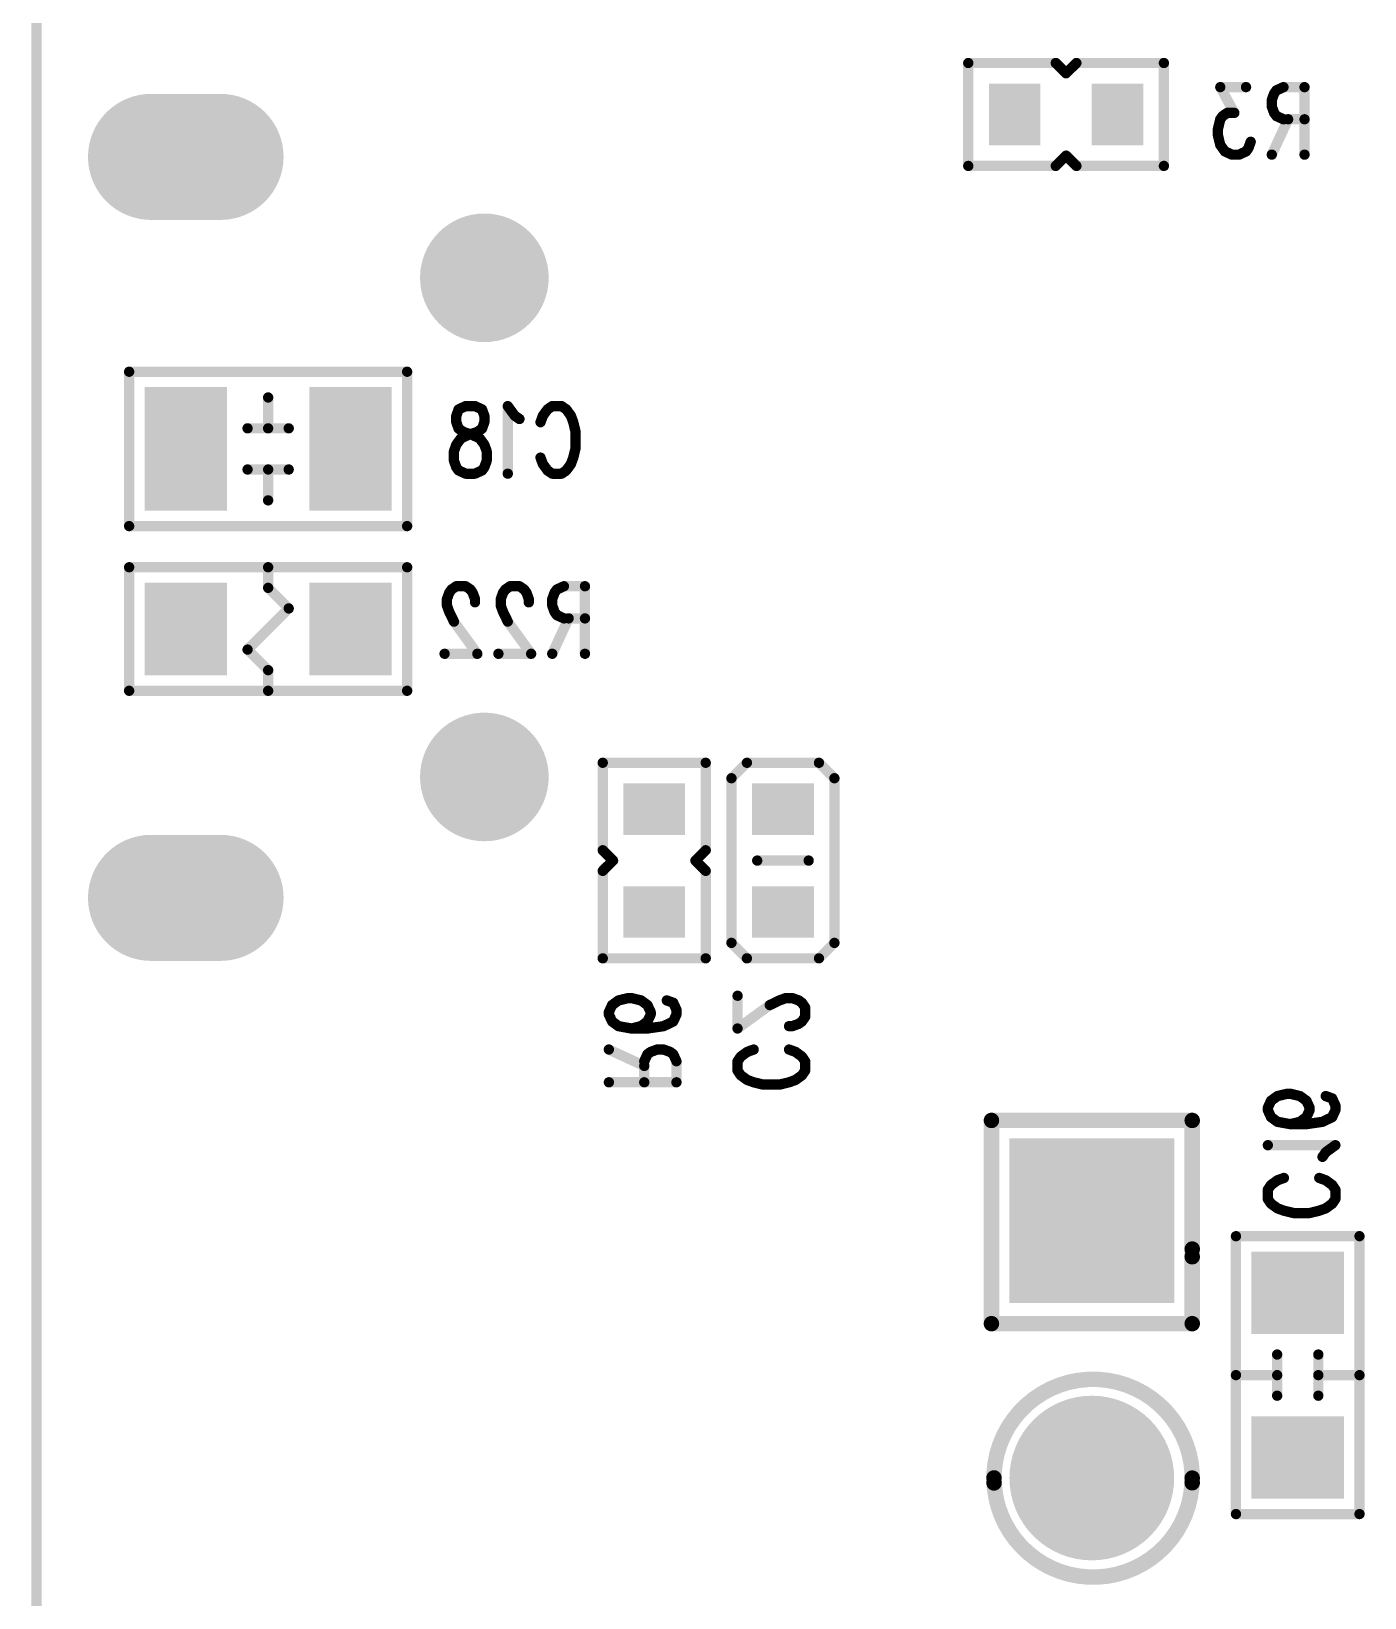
# Model space of a CAD drawing. Extents: x 100 to 144.1, y 93.1 to 144.1.
# Drawn here: x 99.95 to 112.9, y 107.34 to 122.56 of the extents above; entities that cross this region are included whole.
import ezdxf

# ---------------------------------------------------------------- set-up
doc = ezdxf.new("R2010")
doc.units = 0
doc.layers.get('0').update_dxf_attribs({"linetype": 'CONTINUOUS'})
doc.layers.add('MASK-BOTTOM_PHO', color=5, linetype='CONTINUOUS')
doc.layers.add('SILK-BOTTOM_PHO', color=14, linetype='CONTINUOUS')

# ---------------------------------------------------------------- blocks, each defined once
blk = doc.blocks.new('SQUARE_28')
blk.add_solid([(0.799972, 0.799972), (0.799972, -0.799972), (-0.799972, 0.799972), (-0.799972, -0.799972)])
blk = doc.blocks.new('ROUND_49')
at = {"const_width": 0.799972}
blk.add_lwpolyline([(-0.399986, 0, 1), (0.399986, 0, 1)], format="xyb", close=True, dxfattribs=at)
blk = doc.blocks.new('ROUND_184')
at = {"const_width": 0.624966}
blk.add_lwpolyline([(-0.312484, 0, 1), (0.312484, 0, 1)], format="xyb", close=True, dxfattribs=at)
blk = doc.blocks.new('SQUARE_16')
blk.add_solid([(0.250062, 0.250062), (0.250062, -0.250062), (-0.250062, 0.250062), (-0.250062, -0.250062)])
blk = doc.blocks.new('SQUARE_165')
blk.add_solid([(0.40005, 0.40005), (0.40005, -0.40005), (-0.40005, 0.40005), (-0.40005, -0.40005)])
blk = doc.blocks.new('ROUND_204')
at = {"const_width": 0.61252}
blk.add_lwpolyline([(-0.30626, 0, 1), (0.30626, 0, 1)], format="xyb", close=True, dxfattribs=at)
blk = doc.blocks.new('ROUND_1')
at = {"const_width": 0.050038}
blk.add_lwpolyline([(-0.025018, 0, 1), (0.025018, 0, 1)], format="xyb", close=True, dxfattribs=at)
blk = doc.blocks.new('ROUND_61')
at = {"const_width": 0.075056}
blk.add_lwpolyline([(-0.037528, 0, 1), (0.037528, 0, 1)], format="xyb", close=True, dxfattribs=at)

msp = doc.modelspace()

# ---------------------------------------------------------------- linework, layer by layer
at = {"layer": 'MASK-BOTTOM_PHO'}
for points, const_width in [([(100.000054, 143.999966), (100.000054, 100.000054)], 0.100076), ([(101.112574, 121.337578), (101.787452, 121.337578)], 1.225042), ([(109.499908, 121.800112), (109.499908, 121.700036)], 0.500124), ([(110.499906, 121.800112), (110.499906, 121.700036)], 0.500124), ([(101.449886, 118.700042), (101.449886, 118.299992)], 0.8001), ([(103.050086, 118.700042), (103.050086, 118.299992)], 0.8001), ([(101.449886, 116.800122), (101.449886, 116.700046)], 0.8001), ([(103.050086, 116.800122), (103.050086, 116.700046)], 0.8001), ([(105.950004, 115.000024), (106.05008, 115.000024)], 0.500124), ([(107.300014, 115.000024), (107.199938, 115.000024)], 0.500124), ([(101.112574, 114.13744), (101.787452, 114.13744)], 1.225042), ([(105.950004, 114.000026), (106.05008, 114.000026)], 0.500124), ([(107.300014, 114.000026), (107.199938, 114.000026)], 0.500124), ([(112.199928, 110.300008), (112.300004, 110.300008)], 0.8001), ([(112.199928, 108.700062), (112.300004, 108.700062)], 0.8001)]:
    msp.add_lwpolyline(points, dxfattribs=dict(at, const_width=const_width))
at = {"layer": 'SILK-BOTTOM_PHO'}
for points, const_width in [([(100.000054, 143.999966), (100.000054, 100.000054)], 0.100076), ([(109.050074, 121.249948), (109.050074, 122.249946)], 0.100076), ([(109.050074, 122.249946), (109.899958, 122.249946)], 0.100076), ([(109.899958, 122.249946), (110.000034, 122.150124)], 0.100076), ([(110.000034, 122.150124), (110.10011, 122.249946)], 0.100076), ([(110.10011, 122.249946), (110.949994, 122.249946)], 0.100076), ([(110.949994, 122.249946), (110.949994, 121.249948)], 0.100076), ([(111.747808, 122.015504), (111.497618, 122.015504)], 0.100076), ([(111.497618, 122.015504), (111.634016, 121.765568)], 0.100076), ([(112.02035, 121.95302), (111.997744, 121.890536)], 0.100076), ([(111.997744, 121.890536), (111.997744, 121.828052)], 0.100076), ([(112.04321, 121.984262), (112.02035, 121.95302)], 0.100076), ([(112.111282, 122.015504), (112.04321, 121.984262)], 0.100076), ([(112.316006, 122.015504), (112.111282, 122.015504)], 0.100076), ([(112.316006, 122.015504), (112.316006, 121.359422)], 0.100076), ([(111.520478, 121.734326), (111.497618, 121.703084)], 0.100076), ([(111.565944, 121.765568), (111.520478, 121.734326)], 0.100076), ([(111.634016, 121.765568), (111.565944, 121.765568)], 0.100076), ([(111.997744, 121.828052), (112.02035, 121.765568)], 0.100076), ([(112.02035, 121.765568), (112.04321, 121.734326)], 0.100076), ([(112.04321, 121.734326), (112.111282, 121.703084)], 0.100076), ([(111.497618, 121.703084), (111.475012, 121.609358)], 0.100076), ([(111.475012, 121.609358), (111.475012, 121.546874)], 0.100076), ([(112.156748, 121.703084), (111.997744, 121.359422)], 0.100076), ([(112.111282, 121.703084), (112.316006, 121.703084)], 0.100076), ([(111.475012, 121.546874), (111.497618, 121.453148)], 0.100076), ([(111.497618, 121.453148), (111.543084, 121.390664)], 0.100076), ([(111.747808, 121.390664), (111.770414, 121.421906)], 0.100076), ([(111.770414, 121.421906), (111.793274, 121.48439)], 0.100076), ([(110.000034, 121.350024), (109.899958, 121.249948)], 0.100076), ([(110.10011, 121.249948), (110.000034, 121.350024)], 0.100076), ([(111.543084, 121.390664), (111.61141, 121.359422)], 0.100076), ([(111.61141, 121.359422), (111.679482, 121.359422)], 0.100076), ([(111.679482, 121.359422), (111.747808, 121.390664)], 0.100076), ([(109.899958, 121.249948), (109.050074, 121.249948)], 0.100076), ([(110.949994, 121.249948), (110.10011, 121.249948)], 0.100076), ([(103.599996, 119.249952), (100.899976, 119.249952)], 0.100076), ([(100.899976, 119.249952), (100.899976, 117.750082)], 0.100076), ([(103.599996, 117.750082), (103.599996, 119.249952)], 0.100076), ([(102.249986, 118.700042), (102.249986, 119.000016)], 0.100076), ([(104.077262, 118.821962), (104.100122, 118.884446)], 0.100076), ([(104.077262, 118.759478), (104.077262, 118.821962)], 0.100076), ([(104.100122, 118.884446), (104.168194, 118.915688)], 0.100076), ([(104.168194, 118.915688), (104.259126, 118.915688)], 0.100076), ([(104.259126, 118.915688), (104.327198, 118.884446)], 0.100076), ([(104.327198, 118.884446), (104.350058, 118.821962)], 0.100076), ([(104.350058, 118.821962), (104.350058, 118.759478)], 0.100076), ([(104.64546, 118.821962), (104.577388, 118.915688)], 0.100076), ([(104.577388, 118.915688), (104.577388, 118.259352)], 0.100076), ([(104.690926, 118.79072), (104.64546, 118.821962)], 0.100076), ([(104.895396, 118.759478), (104.918256, 118.821962)], 0.100076), ([(104.918256, 118.821962), (104.963722, 118.884446)], 0.100076), ([(104.963722, 118.884446), (105.009188, 118.915688)], 0.100076), ([(105.009188, 118.915688), (105.10012, 118.915688)], 0.100076), ([(105.10012, 118.915688), (105.145332, 118.884446)], 0.100076), ([(105.145332, 118.884446), (105.190798, 118.821962)], 0.100076), ([(105.190798, 118.821962), (105.213658, 118.759478)], 0.100076), ([(102.050088, 118.700042), (102.449884, 118.700042)], 0.100076), ([(104.100122, 118.696994), (104.077262, 118.759478)], 0.100076), ([(104.145334, 118.665498), (104.100122, 118.696994)], 0.100076), ([(104.327198, 118.696994), (104.281732, 118.665498)], 0.100076), ([(104.350058, 118.759478), (104.327198, 118.696994)], 0.100076), ([(105.213658, 118.759478), (105.236264, 118.665498)], 0.100076), ([(104.077262, 118.54053), (104.054656, 118.478046)], 0.100076), ([(104.122728, 118.603014), (104.077262, 118.54053)], 0.100076), ([(104.1908, 118.634256), (104.122728, 118.603014)], 0.100076), ([(104.236266, 118.634256), (104.145334, 118.665498)], 0.100076), ([(104.281732, 118.665498), (104.1908, 118.634256)], 0.100076), ([(104.304592, 118.603014), (104.236266, 118.634256)], 0.100076), ([(104.350058, 118.54053), (104.304592, 118.603014)], 0.100076), ([(104.372664, 118.478046), (104.350058, 118.54053)], 0.100076), ([(105.236264, 118.665498), (105.236264, 118.509288)], 0.100076), ([(104.054656, 118.478046), (104.054656, 118.38432)], 0.100076), ([(104.054656, 118.38432), (104.077262, 118.321836)], 0.100076), ([(104.350058, 118.321836), (104.372664, 118.38432)], 0.100076), ([(104.372664, 118.38432), (104.372664, 118.478046)], 0.100076), ([(104.918256, 118.353078), (104.895396, 118.415562)], 0.100076), ([(105.213658, 118.415562), (105.190798, 118.353078)], 0.100076), ([(105.236264, 118.509288), (105.213658, 118.415562)], 0.100076), ([(102.050088, 118.299992), (102.449884, 118.299992)], 0.100076), ([(102.249986, 118.299992), (102.249986, 118.000018)], 0.100076), ([(104.077262, 118.321836), (104.100122, 118.290594)], 0.100076), ([(104.100122, 118.290594), (104.168194, 118.259352)], 0.100076), ([(104.168194, 118.259352), (104.259126, 118.259352)], 0.100076), ([(104.259126, 118.259352), (104.327198, 118.290594)], 0.100076), ([(104.327198, 118.290594), (104.350058, 118.321836)], 0.100076), ([(104.963722, 118.290594), (104.918256, 118.353078)], 0.100076), ([(105.009188, 118.259352), (104.963722, 118.290594)], 0.100076), ([(105.10012, 118.259352), (105.009188, 118.259352)], 0.100076), ([(105.145332, 118.290594), (105.10012, 118.259352)], 0.100076), ([(105.190798, 118.353078), (105.145332, 118.290594)], 0.100076), ([(100.899976, 117.750082), (103.599996, 117.750082)], 0.100076), ([(103.599996, 117.350032), (100.899976, 117.350032)], 0.100076), ([(100.899976, 117.350032), (100.899976, 116.149882)], 0.100076), ([(102.249986, 117.14988), (102.249986, 117.350032)], 0.100076), ([(103.599996, 116.149882), (103.599996, 117.350032)], 0.100076), ([(102.449884, 116.949982), (102.249986, 117.14988)], 0.100076), ([(104.077262, 117.165628), (104.031796, 117.134386)], 0.100076), ([(104.168194, 117.165628), (104.077262, 117.165628)], 0.100076), ([(104.21366, 117.134386), (104.168194, 117.165628)], 0.100076), ([(104.599994, 117.165628), (104.554528, 117.134386)], 0.100076), ([(104.690926, 117.165628), (104.599994, 117.165628)], 0.100076), ([(104.736392, 117.134386), (104.690926, 117.165628)], 0.100076), ([(105.122726, 117.165628), (105.054654, 117.134386)], 0.100076), ([(105.327196, 117.165628), (105.122726, 117.165628)], 0.100076), ([(105.327196, 117.165628), (105.327196, 116.509292)], 0.100076), ([(104.00919, 117.103144), (103.98633, 117.04066)], 0.100076), ([(103.98633, 117.04066), (103.98633, 116.978176)], 0.100076), ([(104.031796, 117.134386), (104.00919, 117.103144)], 0.100076), ([(104.236266, 117.103144), (104.21366, 117.134386)], 0.100076), ([(104.259126, 117.04066), (104.236266, 117.103144)], 0.100076), ([(104.259126, 117.009418), (104.259126, 117.04066)], 0.100076), ([(104.531922, 117.103144), (104.509062, 117.04066)], 0.100076), ([(104.509062, 117.04066), (104.509062, 116.978176)], 0.100076), ([(104.554528, 117.134386), (104.531922, 117.103144)], 0.100076), ([(104.758998, 117.103144), (104.736392, 117.134386)], 0.100076), ([(104.781858, 117.04066), (104.758998, 117.103144)], 0.100076), ([(104.781858, 117.009418), (104.781858, 117.04066)], 0.100076), ([(105.031794, 117.103144), (105.009188, 117.04066)], 0.100076), ([(105.009188, 117.04066), (105.009188, 116.978176)], 0.100076), ([(105.054654, 117.134386), (105.031794, 117.103144)], 0.100076), ([(102.050088, 116.549932), (102.449884, 116.949982)], 0.100076), ([(103.98633, 116.978176), (104.00919, 116.915692)], 0.100076), ([(104.00919, 116.915692), (104.054656, 116.821966)], 0.100076), ([(104.509062, 116.978176), (104.531922, 116.915692)], 0.100076), ([(104.531922, 116.915692), (104.577388, 116.821966)], 0.100076), ([(105.009188, 116.978176), (105.031794, 116.915692)], 0.100076), ([(105.168192, 116.853208), (105.009188, 116.509292)], 0.100076), ([(105.031794, 116.915692), (105.054654, 116.88445)], 0.100076), ([(105.054654, 116.88445), (105.122726, 116.853208)], 0.100076), ([(105.122726, 116.853208), (105.327196, 116.853208)], 0.100076), ([(104.054656, 116.821966), (104.281732, 116.509292)], 0.100076), ([(104.577388, 116.821966), (104.804464, 116.509292)], 0.100076), ([(102.249986, 116.350034), (102.050088, 116.549932)], 0.100076), ([(104.281732, 116.509292), (103.963724, 116.509292)], 0.100076), ([(104.804464, 116.509292), (104.486456, 116.509292)], 0.100076), ([(102.249986, 116.149882), (102.249986, 116.350034)], 0.100076), ([(100.899976, 116.149882), (103.599996, 116.149882)], 0.100076), ([(105.499916, 114.599974), (105.499916, 115.450112)], 0.100076), ([(105.499916, 115.450112), (106.499914, 115.450112)], 0.100076), ([(106.499914, 115.450112), (106.499914, 114.599974)], 0.100076), ([(106.750104, 115.299998), (106.899964, 115.450112)], 0.100076), ([(106.899964, 115.450112), (107.599988, 115.450112)], 0.100076), ([(107.599988, 115.450112), (107.750102, 115.299998)], 0.100076), ([(106.750104, 113.700052), (106.750104, 115.299998)], 0.100076), ([(107.750102, 115.299998), (107.750102, 113.700052)], 0.100076), ([(105.599992, 114.499898), (105.499916, 114.599974)], 0.100076), ([(106.499914, 114.599974), (106.400092, 114.499898)], 0.100076), ([(105.499916, 114.400076), (105.599992, 114.499898)], 0.100076), ([(106.400092, 114.499898), (106.499914, 114.400076)], 0.100076), ([(107.499912, 114.499898), (107.00004, 114.499898)], 0.100076), ([(105.499916, 113.549938), (105.499916, 114.400076)], 0.100076), ([(106.499914, 114.400076), (106.499914, 113.549938)], 0.100076), ([(106.899964, 113.549938), (106.750104, 113.700052)], 0.100076), ([(107.750102, 113.700052), (107.599988, 113.549938)], 0.100076), ([(106.499914, 113.549938), (105.499916, 113.549938)], 0.100076), ([(107.599988, 113.549938), (106.899964, 113.549938)], 0.100076), ([(105.559352, 113.027206), (105.590594, 113.095532)], 0.100076), ([(105.590594, 113.095532), (105.653078, 113.140998)], 0.100076), ([(105.653078, 113.140998), (105.746804, 113.163604)], 0.100076), ([(105.746804, 113.163604), (105.778046, 113.163604)], 0.100076), ([(105.778046, 113.163604), (105.871772, 113.140998)], 0.100076), ([(105.871772, 113.140998), (105.934256, 113.095532)], 0.100076), ([(105.934256, 113.095532), (105.965752, 113.027206)], 0.100076), ([(106.121962, 113.140998), (106.184446, 113.118138)], 0.100076), ([(106.184446, 113.118138), (106.215688, 113.050066)], 0.100076), ([(106.215688, 113.050066), (106.215688, 113.0046)], 0.100076), ([(106.809286, 112.868202), (106.809286, 113.186464)], 0.100076), ([(107.12196, 113.095532), (106.809286, 112.868202)], 0.100076), ([(107.215686, 113.140998), (107.12196, 113.095532)], 0.100076), ([(107.27817, 113.163604), (107.215686, 113.140998)], 0.100076), ([(107.340654, 113.163604), (107.27817, 113.163604)], 0.100076), ([(107.403138, 113.140998), (107.340654, 113.163604)], 0.100076), ([(107.43438, 113.118138), (107.403138, 113.140998)], 0.100076), ([(107.465622, 113.072672), (107.43438, 113.118138)], 0.100076), ([(107.465622, 112.98174), (107.465622, 113.072672)], 0.100076), ([(105.559352, 113.0046), (105.559352, 113.027206)], 0.100076), ([(105.590594, 112.936274), (105.559352, 113.0046)], 0.100076), ([(105.653078, 112.890808), (105.590594, 112.936274)], 0.100076), ([(105.778046, 112.868202), (105.653078, 112.890808)], 0.100076), ([(105.871772, 112.890808), (105.778046, 112.868202)], 0.100076), ([(105.934256, 112.936274), (105.871772, 112.890808)], 0.100076), ([(105.965752, 113.0046), (105.934256, 112.936274)], 0.100076), ([(106.09072, 112.890808), (105.934256, 112.868202)], 0.100076), ([(105.965752, 113.027206), (105.965752, 113.0046)], 0.100076), ([(106.184446, 112.936274), (106.09072, 112.890808)], 0.100076), ([(106.215688, 113.0046), (106.184446, 112.936274)], 0.100076), ([(107.309412, 112.890808), (107.340654, 112.890808)], 0.100076), ([(107.340654, 112.890808), (107.403138, 112.913668)], 0.100076), ([(107.403138, 112.913668), (107.43438, 112.936274)], 0.100076), ([(107.43438, 112.936274), (107.465622, 112.98174)], 0.100076), ([(105.934256, 112.868202), (105.778046, 112.868202)], 0.100076), ([(105.903014, 112.504474), (105.559352, 112.663732)], 0.100076), ([(105.934256, 112.618266), (105.903014, 112.54994)], 0.100076), ([(105.965752, 112.640872), (105.934256, 112.618266)], 0.100076), ([(106.028236, 112.663732), (105.965752, 112.640872)], 0.100076), ([(106.09072, 112.663732), (106.028236, 112.663732)], 0.100076), ([(106.153204, 112.640872), (106.09072, 112.663732)], 0.100076), ([(106.184446, 112.618266), (106.153204, 112.640872)], 0.100076), ([(106.215688, 112.54994), (106.184446, 112.618266)], 0.100076), ([(106.809286, 112.54994), (106.840528, 112.595406)], 0.100076), ([(106.840528, 112.595406), (106.903012, 112.640872)], 0.100076), ([(106.903012, 112.640872), (106.96575, 112.663732)], 0.100076), ([(107.309412, 112.663732), (107.371896, 112.640872)], 0.100076), ([(107.371896, 112.640872), (107.43438, 112.595406)], 0.100076), ([(107.43438, 112.595406), (107.465622, 112.54994)], 0.100076), ([(105.903014, 112.54994), (105.903014, 112.34547)], 0.100076), ([(106.215688, 112.34547), (106.215688, 112.54994)], 0.100076), ([(106.809286, 112.459008), (106.809286, 112.54994)], 0.100076), ([(106.840528, 112.413542), (106.809286, 112.459008)], 0.100076), ([(107.465622, 112.459008), (107.43438, 112.413542)], 0.100076), ([(107.465622, 112.54994), (107.465622, 112.459008)], 0.100076), ([(106.215688, 112.34547), (105.559352, 112.34547)], 0.100076), ([(106.903012, 112.368076), (106.840528, 112.413542)], 0.100076), ([(106.96575, 112.34547), (106.903012, 112.368076)], 0.100076), ([(107.059476, 112.32261), (106.96575, 112.34547)], 0.100076), ([(107.215686, 112.32261), (107.059476, 112.32261)], 0.100076), ([(107.309412, 112.34547), (107.215686, 112.32261)], 0.100076), ([(107.371896, 112.368076), (107.309412, 112.34547)], 0.100076), ([(107.43438, 112.413542), (107.371896, 112.368076)], 0.100076), ([(111.95939, 112.09782), (111.990632, 112.165892)], 0.100076), ([(111.990632, 112.165892), (112.053116, 112.211358)], 0.100076), ([(112.053116, 112.211358), (112.146842, 112.233964)], 0.100076), ([(112.146842, 112.233964), (112.178084, 112.233964)], 0.100076), ([(112.178084, 112.233964), (112.27181, 112.211358)], 0.100076), ([(112.27181, 112.211358), (112.334294, 112.165892)], 0.100076), ([(112.334294, 112.165892), (112.365536, 112.09782)], 0.100076), ([(112.522, 112.211358), (112.584484, 112.188752)], 0.100076), ([(112.584484, 112.188752), (112.615726, 112.120426)], 0.100076), ([(111.225076, 111.974884), (109.275118, 111.974884)], 0.150114), ([(109.275118, 111.974884), (109.275118, 110.000034)], 0.150114), ([(111.225076, 110.65002), (111.225076, 111.974884)], 0.150114), ([(111.95939, 112.07496), (111.95939, 112.09782)], 0.100076), ([(111.990632, 112.006888), (111.95939, 112.07496)], 0.100076), ([(112.053116, 111.961422), (111.990632, 112.006888)], 0.100076), ([(112.334294, 112.006888), (112.27181, 111.961422)], 0.100076), ([(112.365536, 112.07496), (112.334294, 112.006888)], 0.100076), ([(112.365536, 112.09782), (112.365536, 112.07496)], 0.100076), ([(112.584484, 112.006888), (112.490504, 111.961422)], 0.100076), ([(112.615726, 112.07496), (112.584484, 112.006888)], 0.100076), ([(112.615726, 112.120426), (112.615726, 112.07496)], 0.100076), ([(112.178084, 111.938562), (112.053116, 111.961422)], 0.100076), ([(112.27181, 111.961422), (112.178084, 111.938562)], 0.100076), ([(112.334294, 111.938562), (112.178084, 111.938562)], 0.100076), ([(112.490504, 111.961422), (112.334294, 111.938562)], 0.100076), ([(112.615726, 111.734092), (111.95939, 111.734092)], 0.100076), ([(112.522, 111.66602), (112.615726, 111.734092)], 0.100076), ([(112.490504, 111.620554), (112.522, 111.66602)], 0.100076), ([(111.990632, 111.347758), (112.053116, 111.393224)], 0.100076), ([(112.053116, 111.393224), (112.1156, 111.41583)], 0.100076), ([(112.459262, 111.41583), (112.522, 111.393224)], 0.100076), ([(112.522, 111.393224), (112.584484, 111.347758)], 0.100076), ([(111.95939, 111.302292), (111.990632, 111.347758)], 0.100076), ([(111.95939, 111.21136), (111.95939, 111.302292)], 0.100076), ([(111.990632, 111.165894), (111.95939, 111.21136)], 0.100076), ([(112.584484, 111.347758), (112.615726, 111.302292)], 0.100076), ([(112.615726, 111.21136), (112.584484, 111.165894)], 0.100076), ([(112.615726, 111.302292), (112.615726, 111.21136)], 0.100076), ([(112.053116, 111.120428), (111.990632, 111.165894)], 0.100076), ([(112.1156, 111.097822), (112.053116, 111.120428)], 0.100076), ([(112.209326, 111.074962), (112.1156, 111.097822)], 0.100076), ([(112.365536, 111.074962), (112.209326, 111.074962)], 0.100076), ([(112.459262, 111.097822), (112.365536, 111.074962)], 0.100076), ([(112.522, 111.120428), (112.459262, 111.097822)], 0.100076), ([(112.584484, 111.165894), (112.522, 111.120428)], 0.100076), ([(112.849914, 110.849918), (111.650018, 110.849918)], 0.100076), ([(111.650018, 110.849918), (111.650018, 108.149898)], 0.100076), ([(112.849914, 108.149898), (112.849914, 110.849918)], 0.100076), ([(111.225076, 110.000034), (111.225076, 110.72495)], 0.150114), ([(109.275118, 110.000034), (111.225076, 110.000034)], 0.150114), ([(112.050068, 109.30001), (112.050068, 109.70006)], 0.100076), ([(112.450118, 109.30001), (112.450118, 109.70006)], 0.100076), ([(111.650018, 109.499908), (112.050068, 109.499908)], 0.100076), ([(112.849914, 109.499908), (112.450118, 109.499908)], 0.100076), ([(111.650018, 108.149898), (112.849914, 108.149898)], 0.100076)]:
    msp.add_lwpolyline(points, dxfattribs=dict(at, const_width=const_width))
at = {"layer": 'SILK-BOTTOM_PHO', "const_width": 0.150114}
for points in [[(111.225076, 108.453936, 1.0455973), (109.30001, 108.452412)], [(109.30001, 108.50118, 1.000924), (111.225076, 108.499402)]]:
    msp.add_lwpolyline(points, format="xyb", dxfattribs=at)

# ---------------------------------------------------------------- block references
at = {"layer": 'MASK-BOTTOM_PHO'}
for name, p in [('ROUND_204', (101.112574, 121.337578)), ('ROUND_204', (101.787452, 121.337578)), ('SQUARE_16', (109.499908, 121.800112)), ('SQUARE_16', (109.499908, 121.700036)), ('SQUARE_16', (110.499906, 121.800112)), ('SQUARE_16', (110.499906, 121.700036)), ('ROUND_184', (104.350058, 120.162574)), ('SQUARE_165', (101.449886, 118.700042)), ('SQUARE_165', (103.050086, 118.700042)), ('SQUARE_165', (101.449886, 118.299992)), ('SQUARE_165', (103.050086, 118.299992)), ('SQUARE_165', (101.449886, 116.800122)), ('SQUARE_165', (103.050086, 116.800122)), ('SQUARE_165', (101.449886, 116.700046)), ('SQUARE_165', (103.050086, 116.700046)), ('ROUND_184', (104.350058, 115.312444)), ('SQUARE_16', (105.950004, 115.000024)), ('SQUARE_16', (106.05008, 115.000024)), ('SQUARE_16', (107.199938, 115.000024)), ('SQUARE_16', (107.300014, 115.000024)), ('ROUND_204', (101.112574, 114.13744)), ('ROUND_204', (101.787452, 114.13744)), ('SQUARE_16', (105.950004, 114.000026)), ('SQUARE_16', (106.05008, 114.000026)), ('SQUARE_16', (107.199938, 114.000026)), ('SQUARE_16', (107.300014, 114.000026)), ('SQUARE_28', (110.24997, 111.000032)), ('SQUARE_165', (112.199928, 110.300008)), ('SQUARE_165', (112.300004, 110.300008)), ('ROUND_49', (110.24997, 108.49991)), ('SQUARE_165', (112.199928, 108.700062)), ('SQUARE_165', (112.300004, 108.700062))]:
    msp.add_blockref(name, p, dxfattribs=at)
at = {"layer": 'SILK-BOTTOM_PHO'}
for name, p in [('ROUND_1', (109.050074, 122.249946)), ('ROUND_1', (109.899958, 122.249946)), ('ROUND_1', (110.10011, 122.249946)), ('ROUND_1', (110.949994, 122.249946)), ('ROUND_1', (110.000034, 122.150124)), ('ROUND_1', (111.497618, 122.015504)), ('ROUND_1', (111.747808, 122.015504)), ('ROUND_1', (111.997744, 121.890536)), ('ROUND_1', (112.02035, 121.95302)), ('ROUND_1', (112.04321, 121.984262)), ('ROUND_1', (112.111282, 122.015504)), ('ROUND_1', (112.316006, 122.015504)), ('ROUND_1', (112.316006, 122.015504)), ('ROUND_1', (111.520478, 121.734326)), ('ROUND_1', (111.565944, 121.765568)), ('ROUND_1', (111.634016, 121.765568)), ('ROUND_1', (111.997744, 121.828052)), ('ROUND_1', (112.02035, 121.765568)), ('ROUND_1', (112.04321, 121.734326)), ('ROUND_1', (111.475012, 121.609358)), ('ROUND_1', (111.497618, 121.703084)), ('ROUND_1', (112.111282, 121.703084)), ('ROUND_1', (112.156748, 121.703084)), ('ROUND_1', (112.316006, 121.703084)), ('ROUND_1', (111.475012, 121.546874)), ('ROUND_1', (111.497618, 121.453148)), ('ROUND_1', (111.770414, 121.421906)), ('ROUND_1', (111.793274, 121.48439)), ('ROUND_1', (110.000034, 121.350024)), ('ROUND_1', (111.543084, 121.390664)), ('ROUND_1', (111.61141, 121.359422)), ('ROUND_1', (111.679482, 121.359422)), ('ROUND_1', (111.747808, 121.390664)), ('ROUND_1', (111.997744, 121.359422)), ('ROUND_1', (112.316006, 121.359422)), ('ROUND_1', (109.050074, 121.249948)), ('ROUND_1', (109.050074, 121.249948)), ('ROUND_1', (109.899958, 121.249948)), ('ROUND_1', (110.10011, 121.249948)), ('ROUND_1', (110.949994, 121.249948)), ('ROUND_1', (100.899976, 119.249952)), ('ROUND_1', (103.599996, 119.249952)), ('ROUND_1', (102.249986, 119.000016)), ('ROUND_1', (104.077262, 118.821962)), ('ROUND_1', (104.100122, 118.884446)), ('ROUND_1', (104.168194, 118.915688)), ('ROUND_1', (104.259126, 118.915688)), ('ROUND_1', (104.259126, 118.915688)), ('ROUND_1', (104.327198, 118.884446)), ('ROUND_1', (104.350058, 118.821962)), ('ROUND_1', (104.577388, 118.915688)), ('ROUND_1', (104.64546, 118.821962)), ('ROUND_1', (104.918256, 118.821962)), ('ROUND_1', (104.963722, 118.884446)), ('ROUND_1', (105.009188, 118.915688)), ('ROUND_1', (105.10012, 118.915688)), ('ROUND_1', (105.145332, 118.884446)), ('ROUND_1', (105.190798, 118.821962)), ('ROUND_1', (102.050088, 118.700042)), ('ROUND_1', (102.249986, 118.700042)), ('ROUND_1', (102.449884, 118.700042)), ('ROUND_1', (104.077262, 118.759478)), ('ROUND_1', (104.100122, 118.696994)), ('ROUND_1', (104.327198, 118.696994)), ('ROUND_1', (104.350058, 118.759478)), ('ROUND_1', (104.690926, 118.79072)), ('ROUND_1', (104.895396, 118.759478)), ('ROUND_1', (105.213658, 118.759478)), ('ROUND_1', (104.077262, 118.54053)), ('ROUND_1', (104.122728, 118.603014)), ('ROUND_1', (104.145334, 118.665498)), ('ROUND_1', (104.145334, 118.665498)), ('ROUND_1', (104.1908, 118.634256)), ('ROUND_1', (104.236266, 118.634256)), ('ROUND_1', (104.281732, 118.665498)), ('ROUND_1', (104.281732, 118.665498)), ('ROUND_1', (104.304592, 118.603014)), ('ROUND_1', (104.350058, 118.54053)), ('ROUND_1', (105.236264, 118.665498)), ('ROUND_1', (105.236264, 118.665498)), ('ROUND_1', (104.054656, 118.478046)), ('ROUND_1', (104.054656, 118.38432)), ('ROUND_1', (104.372664, 118.478046)), ('ROUND_1', (104.372664, 118.38432)), ('ROUND_1', (104.895396, 118.415562)), ('ROUND_1', (105.213658, 118.415562)), ('ROUND_1', (105.236264, 118.509288)), ('ROUND_1', (102.050088, 118.299992)), ('ROUND_1', (102.249986, 118.299992)), ('ROUND_1', (102.449884, 118.299992)), ('ROUND_1', (104.077262, 118.321836)), ('ROUND_1', (104.100122, 118.290594)), ('ROUND_1', (104.168194, 118.259352)), ('ROUND_1', (104.259126, 118.259352)), ('ROUND_1', (104.327198, 118.290594)), ('ROUND_1', (104.350058, 118.321836)), ('ROUND_1', (104.577388, 118.259352)), ('ROUND_1', (104.918256, 118.353078)), ('ROUND_1', (104.963722, 118.290594)), ('ROUND_1', (105.009188, 118.259352)), ('ROUND_1', (105.10012, 118.259352)), ('ROUND_1', (105.145332, 118.290594)), ('ROUND_1', (105.190798, 118.353078)), ('ROUND_1', (102.249986, 118.000018)), ('ROUND_1', (100.899976, 117.750082)), ('ROUND_1', (100.899976, 117.750082)), ('ROUND_1', (103.599996, 117.750082)), ('ROUND_1', (100.899976, 117.350032)), ('ROUND_1', (102.249986, 117.350032)), ('ROUND_1', (103.599996, 117.350032)), ('ROUND_1', (102.249986, 117.14988)), ('ROUND_1', (104.077262, 117.165628)), ('ROUND_1', (104.168194, 117.165628)), ('ROUND_1', (104.599994, 117.165628)), ('ROUND_1', (104.690926, 117.165628)), ('ROUND_1', (105.122726, 117.165628)), ('ROUND_1', (105.327196, 117.165628)), ('ROUND_1', (105.327196, 117.165628)), ('ROUND_1', (103.98633, 117.04066)), ('ROUND_1', (104.00919, 117.103144)), ('ROUND_1', (104.031796, 117.134386)), ('ROUND_1', (104.21366, 117.134386)), ('ROUND_1', (104.236266, 117.103144)), ('ROUND_1', (104.259126, 117.04066)), ('ROUND_1', (104.259126, 117.009418)), ('ROUND_1', (104.509062, 117.04066)), ('ROUND_1', (104.531922, 117.103144)), ('ROUND_1', (104.554528, 117.134386)), ('ROUND_1', (104.736392, 117.134386)), ('ROUND_1', (104.758998, 117.103144)), ('ROUND_1', (104.781858, 117.04066)), ('ROUND_1', (104.781858, 117.009418)), ('ROUND_1', (105.009188, 117.04066)), ('ROUND_1', (105.031794, 117.103144)), ('ROUND_1', (105.054654, 117.134386)), ('ROUND_1', (102.449884, 116.949982)), ('ROUND_1', (103.98633, 116.978176)), ('ROUND_1', (104.00919, 116.915692)), ('ROUND_1', (104.509062, 116.978176)), ('ROUND_1', (104.531922, 116.915692)), ('ROUND_1', (105.009188, 116.978176)), ('ROUND_1', (105.031794, 116.915692)), ('ROUND_1', (105.054654, 116.88445)), ('ROUND_1', (105.122726, 116.853208)), ('ROUND_1', (105.168192, 116.853208)), ('ROUND_1', (105.327196, 116.853208)), ('ROUND_1', (104.054656, 116.821966)), ('ROUND_1', (104.577388, 116.821966)), ('ROUND_1', (102.050088, 116.549932)), ('ROUND_1', (103.963724, 116.509292)), ('ROUND_1', (104.281732, 116.509292)), ('ROUND_1', (104.486456, 116.509292)), ('ROUND_1', (104.804464, 116.509292)), ('ROUND_1', (105.009188, 116.509292)), ('ROUND_1', (105.327196, 116.509292)), ('ROUND_1', (102.249986, 116.350034)), ('ROUND_1', (100.899976, 116.149882)), ('ROUND_1', (100.899976, 116.149882)), ('ROUND_1', (102.249986, 116.149882)), ('ROUND_1', (103.599996, 116.149882)), ('ROUND_1', (105.499916, 115.450112)), ('ROUND_1', (106.499914, 115.450112)), ('ROUND_1', (106.899964, 115.450112)), ('ROUND_1', (107.599988, 115.450112)), ('ROUND_1', (106.750104, 115.299998)), ('ROUND_1', (106.750104, 115.299998)), ('ROUND_1', (107.750102, 115.299998)), ('ROUND_1', (105.499916, 114.599974)), ('ROUND_1', (106.499914, 114.599974)), ('ROUND_1', (105.599992, 114.499898)), ('ROUND_1', (106.400092, 114.499898)), ('ROUND_1', (107.00004, 114.499898)), ('ROUND_1', (107.499912, 114.499898)), ('ROUND_1', (105.499916, 114.400076)), ('ROUND_1', (106.499914, 114.400076)), ('ROUND_1', (106.750104, 113.700052)), ('ROUND_1', (107.750102, 113.700052)), ('ROUND_1', (105.499916, 113.549938)), ('ROUND_1', (106.499914, 113.549938)), ('ROUND_1', (106.499914, 113.549938)), ('ROUND_1', (106.899964, 113.549938)), ('ROUND_1', (107.599988, 113.549938)), ('ROUND_1', (105.590594, 113.095532)), ('ROUND_1', (105.653078, 113.140998)), ('ROUND_1', (105.746804, 113.163604)), ('ROUND_1', (105.778046, 113.163604)), ('ROUND_1', (105.871772, 113.140998)), ('ROUND_1', (105.934256, 113.095532)), ('ROUND_1', (106.121962, 113.140998)), ('ROUND_1', (106.184446, 113.118138)), ('ROUND_1', (106.215688, 113.050066)), ('ROUND_1', (106.809286, 113.186464)), ('ROUND_1', (107.12196, 113.095532)), ('ROUND_1', (107.215686, 113.140998)), ('ROUND_1', (107.27817, 113.163604)), ('ROUND_1', (107.340654, 113.163604)), ('ROUND_1', (107.403138, 113.140998)), ('ROUND_1', (107.43438, 113.118138)), ('ROUND_1', (107.465622, 113.072672)), ('ROUND_1', (105.559352, 113.027206)), ('ROUND_1', (105.559352, 113.0046)), ('ROUND_1', (105.590594, 112.936274)), ('ROUND_1', (105.653078, 112.890808)), ('ROUND_1', (105.871772, 112.890808)), ('ROUND_1', (105.934256, 112.936274)), ('ROUND_1', (105.965752, 113.027206)), ('ROUND_1', (105.965752, 113.027206)), ('ROUND_1', (105.965752, 113.0046)), ('ROUND_1', (105.965752, 113.0046)), ('ROUND_1', (106.09072, 112.890808)), ('ROUND_1', (106.184446, 112.936274)), ('ROUND_1', (106.215688, 113.0046)), ('ROUND_1', (107.309412, 112.890808)), ('ROUND_1', (107.340654, 112.890808)), ('ROUND_1', (107.403138, 112.913668)), ('ROUND_1', (107.43438, 112.936274)), ('ROUND_1', (107.465622, 112.98174)), ('ROUND_1', (105.778046, 112.868202)), ('ROUND_1', (105.778046, 112.868202)), ('ROUND_1', (105.934256, 112.868202)), ('ROUND_1', (106.809286, 112.868202)), ('ROUND_1', (105.559352, 112.663732)), ('ROUND_1', (105.934256, 112.618266)), ('ROUND_1', (105.965752, 112.640872)), ('ROUND_1', (105.965752, 112.640872)), ('ROUND_1', (106.028236, 112.663732)), ('ROUND_1', (106.09072, 112.663732)), ('ROUND_1', (106.153204, 112.640872)), ('ROUND_1', (106.184446, 112.618266)), ('ROUND_1', (106.840528, 112.595406)), ('ROUND_1', (106.903012, 112.640872)), ('ROUND_1', (106.96575, 112.663732)), ('ROUND_1', (107.309412, 112.663732)), ('ROUND_1', (107.371896, 112.640872)), ('ROUND_1', (107.43438, 112.595406)), ('ROUND_1', (105.903014, 112.54994)), ('ROUND_1', (105.903014, 112.504474)), ('ROUND_1', (106.215688, 112.54994)), ('ROUND_1', (106.809286, 112.54994)), ('ROUND_1', (106.809286, 112.459008)), ('ROUND_1', (107.465622, 112.54994)), ('ROUND_1', (107.465622, 112.459008)), ('ROUND_1', (105.559352, 112.34547)), ('ROUND_1', (105.903014, 112.34547)), ('ROUND_1', (106.215688, 112.34547)), ('ROUND_1', (106.215688, 112.34547)), ('ROUND_1', (106.840528, 112.413542)), ('ROUND_1', (106.903012, 112.368076)), ('ROUND_1', (106.96575, 112.34547)), ('ROUND_1', (107.059476, 112.32261)), ('ROUND_1', (107.215686, 112.32261)), ('ROUND_1', (107.309412, 112.34547)), ('ROUND_1', (107.371896, 112.368076)), ('ROUND_1', (107.43438, 112.413542)), ('ROUND_1', (111.990632, 112.165892)), ('ROUND_1', (112.053116, 112.211358)), ('ROUND_1', (112.146842, 112.233964)), ('ROUND_1', (112.146842, 112.233964)), ('ROUND_1', (112.178084, 112.233964)), ('ROUND_1', (112.178084, 112.233964)), ('ROUND_1', (112.27181, 112.211358)), ('ROUND_1', (112.334294, 112.165892)), ('ROUND_1', (112.522, 112.211358)), ('ROUND_1', (112.584484, 112.188752)), ('ROUND_61', (109.275118, 111.974884)), ('ROUND_61', (111.225076, 111.974884)), ('ROUND_1', (111.95939, 112.09782)), ('ROUND_1', (111.95939, 112.07496)), ('ROUND_1', (111.990632, 112.006888)), ('ROUND_1', (112.334294, 112.006888)), ('ROUND_1', (112.365536, 112.09782)), ('ROUND_1', (112.365536, 112.07496)), ('ROUND_1', (112.584484, 112.006888)), ('ROUND_1', (112.615726, 112.120426)), ('ROUND_1', (112.615726, 112.07496)), ('ROUND_1', (112.053116, 111.961422)), ('ROUND_1', (112.178084, 111.938562)), ('ROUND_1', (112.178084, 111.938562)), ('ROUND_1', (112.27181, 111.961422)), ('ROUND_1', (112.334294, 111.938562)), ('ROUND_1', (112.490504, 111.961422)), ('ROUND_1', (111.95939, 111.734092)), ('ROUND_1', (112.615726, 111.734092)), ('ROUND_1', (112.490504, 111.620554)), ('ROUND_1', (112.522, 111.66602)), ('ROUND_1', (112.053116, 111.393224)), ('ROUND_1', (112.1156, 111.41583)), ('ROUND_1', (112.459262, 111.41583)), ('ROUND_1', (112.522, 111.393224)), ('ROUND_1', (111.95939, 111.302292)), ('ROUND_1', (111.95939, 111.21136)), ('ROUND_1', (111.990632, 111.347758)), ('ROUND_1', (112.584484, 111.347758)), ('ROUND_1', (112.615726, 111.302292)), ('ROUND_1', (112.615726, 111.21136)), ('ROUND_1', (111.990632, 111.165894)), ('ROUND_1', (112.053116, 111.120428)), ('ROUND_1', (112.1156, 111.097822)), ('ROUND_1', (112.209326, 111.074962)), ('ROUND_1', (112.365536, 111.074962)), ('ROUND_1', (112.459262, 111.097822)), ('ROUND_1', (112.522, 111.120428)), ('ROUND_1', (112.584484, 111.165894)), ('ROUND_1', (111.650018, 110.849918)), ('ROUND_1', (112.849914, 110.849918)), ('ROUND_61', (111.225076, 110.72495)), ('ROUND_61', (111.225076, 110.65002)), ('ROUND_61', (109.275118, 110.000034)), ('ROUND_61', (111.225076, 110.000034)), ('ROUND_1', (112.050068, 109.70006)), ('ROUND_1', (112.450118, 109.70006)), ('ROUND_1', (111.650018, 109.499908)), ('ROUND_1', (112.050068, 109.499908)), ('ROUND_1', (112.450118, 109.499908)), ('ROUND_1', (112.849914, 109.499908)), ('ROUND_1', (112.050068, 109.30001)), ('ROUND_1', (112.450118, 109.30001)), ('ROUND_61', (109.30001, 108.50118)), ('ROUND_61', (109.30001, 108.452412)), ('ROUND_61', (111.225076, 108.499402)), ('ROUND_61', (111.225076, 108.453936)), ('ROUND_1', (111.650018, 108.149898)), ('ROUND_1', (112.849914, 108.149898)), ('ROUND_1', (112.849914, 108.149898))]:
    msp.add_blockref(name, p, dxfattribs=at)

doc.saveas('drawing.dxf')
